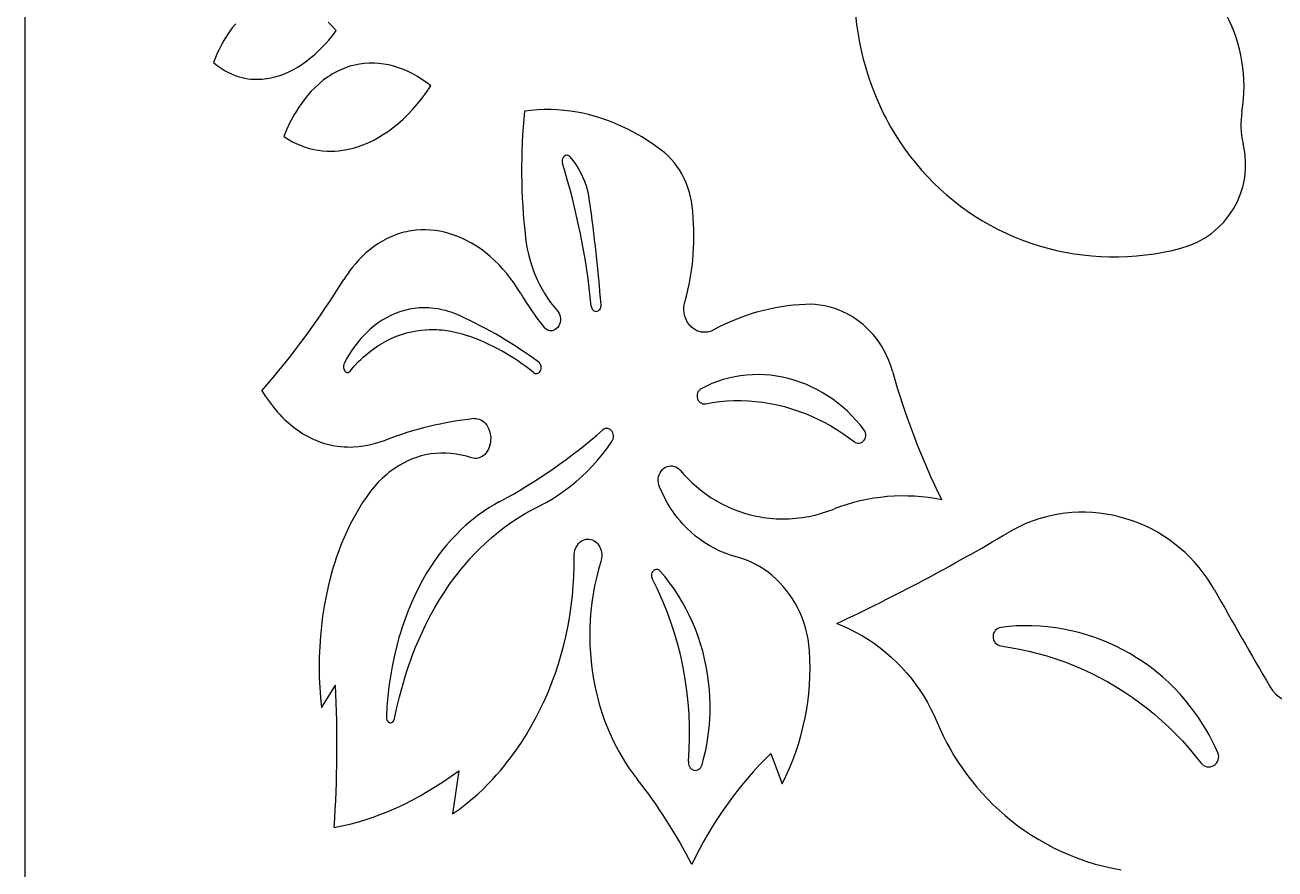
# Model space of a CAD drawing. Extents: x -234 to 1000, y -95 to 506.
# Drawn here: x 778.47 to 809.84, y 96.47 to 117.65 of the extents above; entities that cross this region are included whole.
import ezdxf

# ---------------------------------------------------------------- set-up
doc = ezdxf.new("R2010")
doc.units = 0
doc.header["$LTSCALE"] = 7
doc.header["$MEASUREMENT"] = 0
doc.layers.add('8', color=250, linetype='CONTINUOUS', lineweight=15)

msp = doc.modelspace()

# ---------------------------------------------------------------- linework, layer by layer
at = {"layer": '8', "lineweight": 30}
msp.add_line((778.4725, 66.347), (778.4725, 145.115), dxfattribs=at)
at = {"layer": '8', "lineweight": 30, "ltscale": 0.016667}
msp.add_line((785.9109, 100.5187), (786.2615, 101.0858), dxfattribs=at)
at = {"layer": '8', "lineweight": 30, "ltscale": 0.020358}
msp.add_line((797.1876, 99.3712), (797.4699, 98.6075), dxfattribs=at)
at = {"layer": '8', "lineweight": 30, "ltscale": 0.027358}
msp.add_line((789.3549, 98.9365), (789.2039, 97.8526), dxfattribs=at)
at = {"layer": '8', "lineweight": 30}
for points in [[(783.7603, 117.682), (783.675, 117.5791), (783.5936, 117.4692), (783.5259, 117.3676), (783.4613, 117.2612), (783.4, 117.1504), (783.342, 117.0354), (783.3051, 116.9566), (783.2697, 116.8761), (783.2033, 116.7105)], [(786.2838, 117.5119), (786.1839, 117.62), (786.0806, 117.7209)], [(783.2033, 116.7105), (783.2982, 116.6341), (783.3958, 116.5649), (783.496, 116.503), (783.5987, 116.4486), (783.6509, 116.4243), (783.7036, 116.4019), (783.7747, 116.3751), (783.8467, 116.3518), (783.9195, 116.332), (783.993, 116.3158), (784.0672, 116.3031), (784.142, 116.294), (784.1985, 116.2896), (784.2552, 116.2871), (784.3122, 116.2867), (784.3694, 116.2883), (784.4267, 116.2919), (784.4842, 116.2975), (784.5996, 116.3147), (784.7151, 116.3398), (784.7755, 116.356), (784.8358, 116.3744), (784.8966, 116.395), (784.9573, 116.4177), (785.0776, 116.4691), (785.1969, 116.5286), (785.315, 116.5959), (785.4317, 116.6707), (785.5466, 116.753), (785.6455, 116.8308), (785.7428, 116.9138), (785.8383, 117.0019), (785.9318, 117.0949), (786.0132, 117.1814), (786.0929, 117.2716), (786.1707, 117.3652), (786.2278, 117.4377), (786.2838, 117.5119)], [(799.4452, 117.0551), (799.4987, 116.8269), (799.5597, 116.6008), (799.6282, 116.377), (799.7041, 116.1558), (799.7873, 115.9374), (799.8779, 115.7222), (799.9756, 115.5103), (800.0272, 115.4058), (800.0805, 115.3022), (800.1356, 115.1995), (800.1924, 115.0979), (800.3064, 114.9056), (800.4266, 114.7174), (800.5531, 114.5335), (800.6855, 114.3541), (800.8239, 114.1795), (800.9681, 114.0097), (801.1179, 113.8452), (801.2732, 113.6859), (801.4338, 113.5323), (801.5997, 113.3843), (801.7705, 113.2422), (801.9461, 113.1061), (802.1263, 112.9763), (802.3109, 112.8528), (802.4998, 112.7358), (802.6927, 112.6255), (802.8894, 112.5219), (803.0896, 112.4253), (803.2932, 112.3357), (803.5005, 112.2529), (803.7107, 112.1774), (803.9235, 112.1092), (804.1386, 112.0484), (804.3559, 111.9951), (804.575, 111.9493), (804.7958, 111.911), (805.0179, 111.8804), (805.2411, 111.8574), (805.4651, 111.8421), (805.6896, 111.8344), (805.9144, 111.8343), (806.1393, 111.8419), (806.3639, 111.8571), (806.588, 111.88), (806.8113, 111.9104), (807.0336, 111.9484), (807.2546, 111.9939), (807.474, 112.0467)], [(788.6533, 116.1206), (788.5443, 116.205), (788.4329, 116.2834), (788.3192, 116.3555), (788.2036, 116.4211), (788.0862, 116.4801), (787.9674, 116.5322), (787.8472, 116.5773), (787.725, 116.6155), (787.602, 116.6463), (787.4786, 116.6695), (787.355, 116.685), (787.2317, 116.6927), (787.1088, 116.6925), (786.9867, 116.6845), (786.8656, 116.6687), (786.7458, 116.6451), (786.6276, 116.6137), (786.5112, 116.5746), (786.3969, 116.528), (786.2849, 116.4739), (786.1755, 116.4126), (786.1198, 116.378), (786.0649, 116.3416), (785.9575, 116.2632), (785.8536, 116.1777), (785.7531, 116.0854), (785.6563, 115.9865), (785.5634, 115.8814), (785.4743, 115.7704), (785.4078, 115.6801), (785.3438, 115.5866), (785.2822, 115.49), (785.2377, 115.4156), (785.1946, 115.3396), (785.1127, 115.1831), (785.0366, 115.0209), (784.9662, 114.8535)], [(784.9662, 114.8535), (785.0731, 114.7846), (785.1826, 114.7223), (785.2945, 114.6671), (785.3983, 114.6229), (785.5038, 114.5847), (785.6109, 114.5525), (785.7194, 114.5264), (785.8291, 114.5064), (785.9399, 114.4926), (786.0516, 114.485), (786.1499, 114.4833), (786.2486, 114.4864), (786.3477, 114.4942), (786.447, 114.5066), (786.5132, 114.5175), (786.5794, 114.5304), (786.7117, 114.5623), (786.8435, 114.6022), (786.9717, 114.6489), (787.099, 114.7029), (787.225, 114.7641), (787.3496, 114.8323), (787.4724, 114.9073), (787.5934, 114.989), (787.7122, 115.0771), (787.8286, 115.1713), (787.894, 115.2278), (787.9586, 115.2863), (788.0849, 115.4087), (788.2073, 115.5383), (788.3256, 115.6746), (788.4395, 115.8173), (788.5488, 115.9661), (788.6533, 116.1206)], [(794.4386, 114.5127), (794.279, 114.6289), (794.1161, 114.7389), (793.953, 114.8407), (793.7872, 114.936), (793.619, 115.0247), (793.4487, 115.1067), (793.3576, 115.1474), (793.266, 115.1861), (793.1431, 115.2346), (793.0194, 115.2795), (792.8949, 115.3209), (792.7543, 115.3631), (792.6129, 115.4006), (792.471, 115.4334), (792.3288, 115.4615), (792.1625, 115.4881), (791.996, 115.5081), (791.8296, 115.5215), (791.6635, 115.5282), (791.4978, 115.5281), (791.3329, 115.5213), (791.1688, 115.5077), (791.0059, 115.4873)], [(795.2117, 113.1159), (795.195, 113.2282), (795.1727, 113.3396), (795.1447, 113.4496), (795.107, 113.57), (795.0628, 113.6874), (795.0121, 113.8014), (794.9549, 113.9117), (794.8957, 114.0115), (794.8312, 114.1072), (794.7618, 114.1985), (794.6875, 114.285), (794.6087, 114.3665), (794.5256, 114.4425), (794.4386, 114.5127)], [(792.156, 114.3396), (792.1399, 114.3553), (792.1215, 114.3677), (792.1014, 114.3761), (792.0792, 114.3803), (792.0567, 114.3796), (792.035, 114.374), (792.0117, 114.3618), (791.9908, 114.3438), (791.9735, 114.3213), (791.9606, 114.2957), (791.9523, 114.2672), (791.9487, 114.2368), (791.9502, 114.2063), (791.9566, 114.1771)], [(792.641, 113.237), (792.6201, 113.3622), (792.5925, 113.4856), (792.5589, 113.6046), (792.5191, 113.721), (792.473, 113.8343), (792.421, 113.9442), (792.363, 114.05), (792.2994, 114.1515), (792.2303, 114.2482), (792.156, 114.3396)], [(790.9156, 110.9087), (790.8345, 111.0404), (790.7489, 111.1682), (790.6591, 111.2917), (790.5652, 111.4107), (790.4656, 111.5269), (790.3621, 111.6378), (790.255, 111.7432), (790.1445, 111.8428), (790.0322, 111.9351), (789.917, 112.0215), (789.799, 112.1014), (789.6786, 112.1748), (789.6132, 112.2114), (789.5472, 112.246), (789.4806, 112.2786), (789.4135, 112.3091), (789.312, 112.3511), (789.2095, 112.3883), (789.1063, 112.4207), (789.0025, 112.4482), (788.8834, 112.4736), (788.7638, 112.4924), (788.6442, 112.5046), (788.5247, 112.51), (788.4056, 112.5088), (788.2871, 112.5008), (788.1694, 112.4861), (788.1061, 112.4752), (788.0431, 112.4625), (787.9805, 112.4478), (787.9184, 112.4311), (787.7956, 112.3919), (787.6749, 112.3451), (787.5567, 112.2908), (787.4412, 112.2292), (787.3285, 112.1605), (787.2189, 112.0848), (787.1215, 112.0098), (787.027, 111.9293), (786.9355, 111.8436), (786.847, 111.7529), (786.7618, 111.6573), (786.6932, 111.5742), (786.627, 111.488), (786.5631, 111.3988), (786.5168, 111.3301), (786.4718, 111.2598)], [(791.0327, 112.3148), (791.0518, 112.1749), (791.0761, 112.036), (791.1056, 111.8986), (791.1469, 111.7393), (791.1954, 111.5829), (791.2509, 111.4296), (791.2816, 111.3536), (791.314, 111.2787), (791.3476, 111.2061), (791.3829, 111.1346), (791.4459, 111.0169), (791.5136, 110.9027), (791.5859, 110.7923), (791.6626, 110.6859), (791.7437, 110.5839), (791.829, 110.4864)], [(789.3776, 110.3564), (789.2512, 110.4091), (789.1874, 110.4325), (789.1232, 110.4539), (789.0265, 110.4821), (788.9293, 110.5057), (788.8316, 110.5246), (788.7337, 110.5388), (788.6096, 110.5499), (788.4858, 110.5532), (788.3624, 110.5487), (788.2399, 110.5365), (788.1186, 110.5164), (787.9986, 110.4887), (787.8804, 110.4533), (787.7642, 110.4103), (787.6529, 110.3613), (787.544, 110.3053), (787.4377, 110.2426), (787.3342, 110.1733), (787.2337, 110.0978), (787.1365, 110.0161), (787.0425, 109.9286), (786.9718, 109.8566), (786.9032, 109.7813), (786.8368, 109.7029), (786.7885, 109.6421), (786.7415, 109.5797), (786.6514, 109.45), (786.5665, 109.3145), (786.487, 109.1734)], [(791.829, 110.4864), (791.8555, 110.4525), (791.8772, 110.4135), (791.8937, 110.3709), (791.9044, 110.3263), (791.9092, 110.2796), (791.9078, 110.2327), (791.9001, 110.1865), (791.8862, 110.1416), (791.8666, 110.0998), (791.8418, 110.0626), (791.8129, 110.0316), (791.7801, 110.0066), (791.7437, 109.9882), (791.7246, 109.9816), (791.705, 109.977), (791.6732, 109.9738), (791.6414, 109.976), (791.6103, 109.9835), (791.5803, 109.996), (791.5521, 110.0132), (791.5261, 110.0346), (791.5031, 110.0596)], [(792.679, 110.5962), (792.6841, 110.5678), (792.6939, 110.5406), (792.708, 110.5161), (792.7266, 110.4948), (792.749, 110.4782), (792.7741, 110.4675), (792.8004, 110.4633), (792.8267, 110.4659), (792.852, 110.4751), (792.8757, 110.4908), (792.8957, 110.5117), (792.9113, 110.5368), (792.9223, 110.5656), (792.9281, 110.5966), (792.9283, 110.6277)], [(795.7442, 109.9959), (795.6884, 109.9699), (795.6302, 109.9513), (795.6005, 109.9449), (795.5704, 109.9405), (795.5402, 109.9381), (795.5099, 109.9377), (795.4797, 109.9392), (795.4496, 109.9428), (795.4198, 109.9485), (795.3903, 109.956), (795.3612, 109.9655), (795.3327, 109.977), (795.2778, 110.0054), (795.2265, 110.0408), (795.1794, 110.0826), (795.1372, 110.1301), (795.1002, 110.1826), (795.0684, 110.2404), (795.0429, 110.3019), (795.0239, 110.3661), (795.0117, 110.4323), (795.0063, 110.4986), (795.0076, 110.5655), (795.0156, 110.6317), (795.0301, 110.6961)], [(800.2418, 108.9652), (800.2009, 109.0981), (800.1776, 109.1636), (800.1524, 109.2283), (800.1113, 109.3239), (800.0661, 109.4174), (800.0169, 109.5088), (799.9639, 109.5978), (799.8987, 109.6964), (799.8288, 109.7914), (799.7543, 109.8825), (799.6754, 109.9695), (799.5923, 110.0521), (799.5054, 110.1302), (799.4147, 110.2033), (799.315, 110.2752), (799.2118, 110.3413), (799.1053, 110.4012), (798.9959, 110.4549), (798.8839, 110.502), (798.7697, 110.5425), (798.6536, 110.5762), (798.536, 110.603), (798.4172, 110.6227), (798.2978, 110.6352), (798.178, 110.6406), (798.0582, 110.6388)], [(786.6279, 108.9629), (786.7337, 109.0857), (786.844, 109.2021), (786.9007, 109.2577), (786.9585, 109.3116), (787.0472, 109.3891), (787.1381, 109.4626), (787.2313, 109.5318), (787.3265, 109.5966), (787.4402, 109.6667), (787.5565, 109.7306), (787.6752, 109.7881), (787.7962, 109.8391), (787.9193, 109.8836), (788.0443, 109.9214), (788.1709, 109.9525), (788.299, 109.9767), (788.4044, 109.9914), (788.5105, 110.0015), (788.6171, 110.007), (788.7242, 110.008), (788.7955, 110.0061), (788.867, 110.0023), (788.939, 109.9963), (789.011, 109.9884), (789.1546, 109.9665), (789.2977, 109.9367), (789.4403, 109.8992), (789.5819, 109.854)], [(786.487, 109.1734), (786.479, 109.1561), (786.4728, 109.1374), (786.467, 109.1092), (786.465, 109.0801), (786.4669, 109.0508), (786.4706, 109.0302), (786.4762, 109.0104), (786.4866, 108.9861), (786.5003, 108.9649), (786.5168, 108.9478), (786.5281, 108.9398), (786.5401, 108.934), (786.5517, 108.9306), (786.5634, 108.9293), (786.5751, 108.9302), (786.5867, 108.9331), (786.6089, 108.9448), (786.6279, 108.9629)], [(791.2361, 108.9267), (791.2559, 108.914), (791.2768, 108.9061), (791.2987, 108.9028), (791.3205, 108.9044), (791.342, 108.9109), (791.3623, 108.9223), (791.3805, 108.9378), (791.3993, 108.9616), (791.4133, 108.9895), (791.422, 109.0202), (791.4254, 109.0527), (791.4232, 109.0852), (791.4155, 109.1162), (791.4029, 109.1442), (791.3856, 109.1688), (791.3646, 109.1882)], [(799.5339, 107.4807), (799.4357, 107.6062), (799.3322, 107.7272), (799.2237, 107.8434), (799.1096, 107.9554), (798.9912, 108.0618), (798.8687, 108.1625), (798.7422, 108.2572), (798.6119, 108.3459), (798.478, 108.4284), (798.3422, 108.5037), (798.2036, 108.5725), (798.0623, 108.6347), (797.9188, 108.6901), (797.7732, 108.7385), (797.6259, 108.7798), (797.4772, 108.814), (797.3274, 108.8409), (797.1769, 108.8604), (797.0269, 108.8725), (796.8768, 108.8772), (796.7269, 108.8745), (796.5775, 108.8644), (796.429, 108.8469), (796.2817, 108.822), (796.1358, 108.7898), (795.9918, 108.7504), (795.8498, 108.7038), (795.7103, 108.6501), (795.5734, 108.5895), (795.4395, 108.5222)], [(784.4189, 108.471), (784.5099, 108.3278), (784.6054, 108.1906), (784.7054, 108.0597), (784.8098, 107.9355), (784.864, 107.8756), (784.9193, 107.8175), (784.9748, 107.7621), (785.0313, 107.7086), (785.1313, 107.6206), (785.2342, 107.5384), (785.3399, 107.4622), (785.4482, 107.3923), (785.559, 107.3286), (785.6723, 107.2715), (785.7878, 107.221), (785.8882, 107.1832), (785.99, 107.1503), (786.093, 107.1225), (786.1972, 107.0998), (786.3024, 107.0821), (786.3908, 107.0713), (786.4797, 107.0641), (786.5691, 107.0605), (786.6364, 107.0601), (786.7038, 107.0617), (786.8392, 107.0708), (786.9749, 107.0879), (787.1106, 107.1129), (787.2462, 107.1455), (787.3813, 107.1859), (787.5157, 107.2337)], [(795.4395, 108.5222), (795.4113, 108.5033), (795.3867, 108.4788), (795.3666, 108.4499), (795.3509, 108.4154), (795.3414, 108.3781), (795.3384, 108.3397), (795.3419, 108.3016), (795.3519, 108.2647), (795.3679, 108.2306), (795.3892, 108.201), (795.4155, 108.1762), (795.4455, 108.1575), (795.4778, 108.1459), (795.512, 108.1414), (795.546, 108.1444)], [(795.546, 108.1444), (795.7233, 108.1758), (795.902, 108.1995), (796.0818, 108.2157), (796.2625, 108.2242), (796.4438, 108.2251), (796.6253, 108.2184), (796.8069, 108.2042), (796.9882, 108.1824), (797.1689, 108.1532), (797.3488, 108.1165), (797.5276, 108.0725), (797.7051, 108.0214), (797.8808, 107.9631), (798.0547, 107.8977), (798.2264, 107.8255), (798.384, 107.7522), (798.5394, 107.6731), (798.6926, 107.5882), (798.8431, 107.4977), (798.9906, 107.4018), (799.1349, 107.3008), (799.2759, 107.1947)], [(789.7393, 107.7718), (789.7838, 107.7735), (789.8285, 107.7684), (789.8725, 107.7566), (789.9146, 107.7385), (789.9553, 107.7138), (789.9934, 107.6832), (790.0284, 107.6475), (790.0605, 107.606), (790.0884, 107.5604), (790.1119, 107.5111), (790.1312, 107.4579), (790.1455, 107.4024), (790.1546, 107.3456), (790.1585, 107.2871), (790.1572, 107.2284), (790.1506, 107.1703), (790.1387, 107.1136), (790.1217, 107.0588), (790.0996, 107.0065), (790.0731, 106.9583), (790.0422, 106.9141), (790.0071, 106.8748), (789.9698, 106.8419), (789.9297, 106.8148), (789.8873, 106.7939), (789.8429, 106.7796), (789.8014, 106.7726), (789.7597, 106.7715), (789.7183, 106.7763), (789.6777, 106.787)], [(793.201, 107.2004), (793.2183, 107.2314), (793.2306, 107.2655), (793.2373, 107.3015), (793.2382, 107.3401), (793.2328, 107.3781), (793.2213, 107.4145), (793.2045, 107.447), (793.1824, 107.4754), (793.1559, 107.4984), (793.1266, 107.5147), (793.0947, 107.5241), (793.0621, 107.5261), (793.0296, 107.5204), (792.9986, 107.5073), (792.9708, 107.4877)], [(799.2759, 107.1947), (799.3051, 107.1761), (799.3373, 107.1632), (799.3713, 107.1568), (799.4077, 107.1574), (799.4435, 107.1655), (799.477, 107.1807), (799.5072, 107.2025), (799.5329, 107.2303), (799.553, 107.2625), (799.5668, 107.2982), (799.5739, 107.3363), (799.574, 107.3749), (799.5672, 107.4125), (799.5536, 107.4484), (799.5339, 107.4807)], [(791.3884, 105.5879), (791.4689, 105.6285), (791.5487, 105.6711), (791.7065, 105.7619), (791.8615, 105.8601), (792.0134, 105.9656), (792.1619, 106.0781), (792.3068, 106.1973), (792.4478, 106.323), (792.5848, 106.455), (792.7175, 106.5931), (792.8456, 106.7369), (792.969, 106.8862), (793.0875, 107.0408), (793.201, 107.2004)], [(789.6777, 106.787), (789.5506, 106.826), (789.4226, 106.8576), (789.294, 106.8816), (789.165, 106.8979), (789.0361, 106.9065), (788.9074, 106.9073), (788.7794, 106.9002), (788.6523, 106.8854), (788.5264, 106.8627), (788.4111, 106.8348), (788.2974, 106.8003), (788.1854, 106.7593), (788.0755, 106.7119), (787.9677, 106.6582), (787.8623, 106.5984), (787.7595, 106.5327), (787.6593, 106.4611), (787.6034, 106.4177), (787.5484, 106.3725), (787.4414, 106.2768), (787.3386, 106.1744), (787.24, 106.0656), (787.1458, 105.9507), (787.0562, 105.83)], [(794.3929, 106.0641), (794.3767, 106.1121), (794.3665, 106.1626), (794.3625, 106.2144), (794.3647, 106.266), (794.3732, 106.3167), (794.388, 106.3656), (794.4088, 106.4119), (794.4354, 106.4548), (794.4666, 106.4925), (794.5022, 106.5248), (794.5415, 106.5509), (794.5841, 106.5702), (794.6286, 106.5824), (794.6742, 106.5872), (794.7196, 106.5847), (794.7641, 106.5747), (794.8047, 106.5586), (794.8432, 106.5364), (794.8786, 106.5087), (794.9101, 106.4763)], [(794.9101, 106.4763), (795.0042, 106.3698), (795.1022, 106.2671), (795.2038, 106.1686), (795.3202, 106.0648), (795.4407, 105.9666), (795.5651, 105.8741), (795.6933, 105.7874), (795.8249, 105.7068), (795.9599, 105.6324), (796.098, 105.5644), (796.239, 105.503), (796.3825, 105.4481), (796.5284, 105.4001), (796.6763, 105.3588), (796.782, 105.3338), (796.8885, 105.3123), (796.9958, 105.2943), (797.0766, 105.2831), (797.1577, 105.274), (797.2391, 105.2667), (797.3206, 105.2615), (797.4842, 105.257), (797.6481, 105.2606), (797.812, 105.272), (797.9754, 105.2914), (798.1381, 105.3185), (798.2998, 105.3535), (798.46, 105.3961), (798.6185, 105.4462), (798.775, 105.5038)], [(796.3172, 104.3061), (796.1796, 104.346), (796.0442, 104.3933), (795.9114, 104.448), (795.7816, 104.5099), (795.6551, 104.5788), (795.5321, 104.6545), (795.4129, 104.7368), (795.2979, 104.8255), (795.1872, 104.9202), (795.081, 105.0208), (794.9797, 105.1271), (794.911, 105.2055), (794.8448, 105.2865), (794.7812, 105.3701), (794.7352, 105.4344), (794.6907, 105.5), (794.6064, 105.6348), (794.5286, 105.7741), (794.4574, 105.9173), (794.3929, 106.0641)], [(787.0562, 105.83), (786.9447, 105.6657), (786.8385, 105.4956), (786.7377, 105.3201), (786.6424, 105.1397), (786.5526, 104.9546), (786.479, 104.7902), (786.4096, 104.6226), (786.3443, 104.4522), (786.2831, 104.279), (786.2447, 104.1623), (786.208, 104.0445), (786.1731, 103.9253), (786.14, 103.8051), (786.0794, 103.5624), (786.026, 103.3165), (785.9798, 103.0678), (785.9409, 102.8168), (785.9091, 102.5638), (785.8844, 102.3093), (785.8669, 102.0537), (785.8565, 101.7974), (785.8532, 101.5407), (785.857, 101.2841), (785.8679, 101.028), (785.8858, 100.7728), (785.9109, 100.5187)], [(790.3821, 105.6884), (790.2442, 105.6117), (790.1089, 105.5296), (789.9764, 105.4422), (789.8468, 105.3496), (789.7201, 105.252), (789.5965, 105.1496), (789.5242, 105.0861), (789.4531, 105.0209), (789.3824, 104.9535), (789.313, 104.8844), (789.1784, 104.7421), (789.0487, 104.5937), (788.9607, 104.4859), (788.8752, 104.3753), (788.7922, 104.262), (788.7316, 104.1753), (788.6725, 104.0872), (788.5586, 103.9066), (788.4507, 103.7209), (788.3486, 103.5301), (788.2525, 103.3346), (788.1625, 103.1347), (788.0784, 102.9307), (788.0003, 102.723), (787.9283, 102.5118), (787.8913, 102.3943), (787.8561, 102.2759), (787.7912, 102.0366), (787.7335, 101.7943), (787.6832, 101.5494), (787.6401, 101.3022), (787.6042, 101.0532), (787.5756, 100.8027), (787.5541, 100.5511), (787.5399, 100.2986)], [(787.7466, 100.2491), (787.8043, 100.5225), (787.8692, 100.7933), (787.9411, 101.0612), (788.0201, 101.3259), (788.0626, 101.4579), (788.107, 101.589), (788.1525, 101.7172), (788.1997, 101.8444), (788.2745, 102.0346), (788.3533, 102.2223), (788.4361, 102.4074), (788.523, 102.5896), (788.6326, 102.8044), (788.748, 103.0146), (788.8692, 103.2201), (788.9962, 103.4206), (789.1288, 103.6157), (789.2671, 103.8053), (789.3384, 103.8979), (789.4111, 103.9891), (789.5226, 104.123), (789.6373, 104.2534), (789.755, 104.3802), (789.8758, 104.5033), (790.0275, 104.6487), (790.1837, 104.7883), (790.344, 104.9218), (790.5085, 105.0492), (790.677, 105.1702), (790.8494, 105.2847), (791.0255, 105.3925), (791.2053, 105.4937), (791.3884, 105.5879)], [(808.3191, 103.477), (808.2321, 103.6238), (808.1387, 103.7666), (808.039, 103.9051), (807.9333, 104.039), (807.8217, 104.1681), (807.7045, 104.292), (807.582, 104.4106), (807.4525, 104.525), (807.3181, 104.6334), (807.179, 104.7356), (807.0354, 104.8315), (806.8877, 104.9206), (806.7362, 105.003), (806.5812, 105.0784), (806.423, 105.1467), (806.262, 105.2077), (806.0984, 105.2613), (805.9327, 105.3073), (805.7651, 105.3457), (805.5961, 105.3765), (805.4259, 105.3994), (805.2556, 105.4145), (805.085, 105.4217), (804.9142, 105.4211), (804.7438, 105.4127), (804.5741, 105.3964), (804.4054, 105.3723), (804.238, 105.3405), (804.0724, 105.301), (803.9089, 105.2539), (803.7478, 105.1992), (803.5894, 105.1371), (803.4341, 105.0678), (803.2822, 104.9912), (803.1339, 104.9078)], [(792.2529, 104.3248), (792.2545, 104.3737), (792.2609, 104.4223), (792.272, 104.4698), (792.2876, 104.5155), (792.3078, 104.5589), (792.3324, 104.5993), (792.3606, 104.6357), (792.3925, 104.6681), (792.4274, 104.6955), (792.4638, 104.717), (792.5026, 104.7335), (792.543, 104.7444), (792.584, 104.7493), (792.6248, 104.7484), (792.6653, 104.7417), (792.7049, 104.7293), (792.7431, 104.7115), (792.7793, 104.6884), (792.8129, 104.6604), (792.8433, 104.628), (792.871, 104.5909), (792.8947, 104.5504), (792.914, 104.5074), (792.929, 104.4615), (792.9394, 104.4137), (792.945, 104.365), (792.9458, 104.3156), (792.9417, 104.2664), (792.9327, 104.218), (792.924, 104.1866)], [(789.2039, 97.8526), (789.3738, 97.9737), (789.5408, 98.1025), (789.7046, 98.2386), (789.8322, 98.3517), (789.9575, 98.4692), (790.0805, 98.591), (790.201, 98.717), (790.3059, 98.8323), (790.4087, 98.9507), (790.5092, 99.0719), (790.5831, 99.1648), (790.6557, 99.2592), (790.7943, 99.4491), (790.9275, 99.6447), (791.0553, 99.8457), (791.1773, 100.0519), (791.2935, 100.2629), (791.4036, 100.4785), (791.5076, 100.6985), (791.6052, 100.9225), (791.6964, 101.1502), (791.781, 101.3814), (791.859, 101.6158), (791.9302, 101.853), (791.9944, 102.093), (792.0518, 102.3352), (792.1021, 102.5796), (792.1453, 102.8257), (792.1813, 103.0734), (792.2101, 103.3223), (792.2317, 103.5722), (792.2461, 103.8228), (792.2531, 104.0737), (792.2529, 104.3248)], [(792.924, 104.1866), (792.8646, 103.9847), (792.8122, 103.7803), (792.7669, 103.5738), (792.7286, 103.3654), (792.6973, 103.1555), (792.6732, 102.9444), (792.6561, 102.7325), (792.6461, 102.5199), (792.6433, 102.307), (792.6475, 102.0943), (792.6589, 101.8818), (792.6778, 101.6653), (792.7042, 101.4497), (792.738, 101.2355), (792.7791, 101.0229), (792.8276, 100.8123), (792.8835, 100.6041), (792.9467, 100.3985), (793.0171, 100.1959), (793.0552, 100.0955), (793.0951, 99.9959), (793.1365, 99.898), (793.1796, 99.8012), (793.2401, 99.6731), (793.3037, 99.5468), (793.3704, 99.4226), (793.4545, 99.2764), (793.543, 99.1333), (793.6358, 98.9936), (793.7329, 98.8575), (793.8342, 98.725)], [(798.1575, 101.9445), (798.1433, 102.0942), (798.1332, 102.1687), (798.1212, 102.2429), (798.1072, 102.3166), (798.0913, 102.39), (798.067, 102.4869), (798.0393, 102.5829), (798.0082, 102.6777), (797.9633, 102.7976), (797.9131, 102.9151), (797.8575, 103.0299), (797.7967, 103.1417), (797.7309, 103.2502), (797.6602, 103.3552), (797.5848, 103.4563), (797.5007, 103.5583), (797.4117, 103.6554), (797.3182, 103.7475), (797.2204, 103.8342), (797.1185, 103.9153), (797.0128, 103.9905), (796.9037, 104.0596), (796.7914, 104.1224), (796.6763, 104.1786), (796.5586, 104.2281), (796.4388, 104.2707), (796.3172, 104.3061)], [(794.4123, 103.9442), (794.3941, 103.9614), (794.3733, 103.9746), (794.3508, 103.9834), (794.3258, 103.9872), (794.3001, 103.9852), (794.2756, 103.9778), (794.2528, 103.9648), (794.2327, 103.9468), (794.216, 103.9248), (794.2032, 103.8994), (794.1951, 103.8719), (794.1918, 103.8432), (794.1932, 103.8143), (794.1994, 103.7861), (794.2101, 103.76)], [(795.4622, 99.0849), (795.5108, 99.269), (795.5528, 99.455), (795.5881, 99.6427), (795.6167, 99.8317), (795.6386, 100.0218), (795.6537, 100.2126), (795.662, 100.404), (795.6634, 100.5955), (795.6581, 100.787), (795.6459, 100.9781), (795.6269, 101.1685), (795.6005, 101.3621), (795.5671, 101.5544), (795.5267, 101.7451), (795.4795, 101.934), (795.4253, 102.1207), (795.3645, 102.3048), (795.2969, 102.4862), (795.2229, 102.6645), (795.1424, 102.8394), (795.0557, 103.0106), (794.9628, 103.1778), (794.864, 103.3408), (794.7593, 103.4992), (794.649, 103.6527), (794.5333, 103.8012), (794.4123, 103.9442)], [(798.8451, 102.6311), (799.0093, 102.564), (799.1711, 102.4898), (799.3299, 102.4088), (799.4857, 102.3209), (799.6381, 102.2265), (799.7868, 102.1256), (799.9317, 102.0186), (800.0724, 101.9055), (800.2087, 101.7866), (800.3404, 101.6621), (800.4672, 101.5321), (800.589, 101.397), (800.7056, 101.2569), (800.8167, 101.1122), (800.923, 100.9616), (801.0234, 100.8066), (801.1179, 100.6476), (801.2061, 100.4847), (801.2878, 100.3184), (801.363, 100.1489)], [(808.4068, 99.3828), (808.3382, 99.5356), (808.2647, 99.6863), (808.1865, 99.8346), (808.1037, 99.9803), (808.0149, 100.1256), (807.9214, 100.268), (807.8233, 100.4074), (807.7209, 100.5434), (807.5925, 100.7021), (807.458, 100.8557), (807.3178, 101.004), (807.172, 101.1467), (807.0208, 101.2837), (806.8646, 101.4146), (806.7034, 101.5395), (806.5377, 101.658), (806.3676, 101.77), (806.1934, 101.8752), (806.0197, 101.9713), (805.8426, 102.0607), (805.6624, 102.1433), (805.4793, 102.2191), (805.2936, 102.2877), (805.1055, 102.3492), (804.9154, 102.4035), (804.7236, 102.4504), (804.5302, 102.49), (804.3356, 102.522), (804.1402, 102.5466), (803.9441, 102.5635), (803.7477, 102.5729), (803.5513, 102.5746), (803.3551, 102.5687), (803.1595, 102.5551), (802.9647, 102.534)], [(802.9635, 102.0675), (803.1967, 102.0323), (803.429, 101.9897), (803.66, 101.9395), (803.8897, 101.8819), (804.1176, 101.8169), (804.3436, 101.7447), (804.5675, 101.6653), (804.789, 101.5787), (805.0078, 101.4851), (805.2238, 101.3847), (805.4367, 101.2774), (805.6463, 101.1634), (805.8524, 101.0429), (806.0547, 100.9159), (806.2531, 100.7825), (806.4473, 100.643), (806.6372, 100.4974), (806.8225, 100.3459), (807.0031, 100.1887), (807.1787, 100.0258), (807.3495, 99.8572), (807.515, 99.6833), (807.6751, 99.5041), (807.8295, 99.3201), (807.9781, 99.1313)], [(787.5399, 100.2986), (787.5406, 100.2708), (787.5448, 100.2434), (787.5526, 100.2175), (787.5639, 100.1939), (787.5786, 100.1731), (787.5961, 100.1566), (787.6077, 100.1492), (787.6199, 100.1438), (787.6326, 100.1406), (787.6455, 100.1396), (787.6579, 100.1408), (787.6701, 100.144), (787.6931, 100.1562), (787.713, 100.175), (787.7278, 100.1968), (787.7392, 100.222), (787.7466, 100.2491)], [(801.363, 100.1489), (801.4371, 99.9794), (801.5161, 99.8121), (801.5999, 99.6472), (801.6884, 99.485), (801.7834, 99.3225), (801.883, 99.1631), (801.9874, 99.0068), (802.0964, 98.8538), (802.2202, 98.6909), (802.3494, 98.5323), (802.4837, 98.378), (802.6229, 98.2284), (802.7671, 98.0835), (802.9159, 97.9435), (803.0693, 97.8086), (803.2271, 97.679), (803.3892, 97.5547), (803.5553, 97.4359), (803.7253, 97.3227), (803.9132, 97.2069), (804.1051, 97.098), (804.3009, 96.9961), (804.5004, 96.9013), (804.7032, 96.8137), (804.9091, 96.7335), (805.1179, 96.6608), (805.3292, 96.5956), (805.5429, 96.5379), (805.7586, 96.488), (805.9761, 96.4458)], [(795.1186, 99.1649), (795.1179, 99.1386), (795.1202, 99.1125), (795.1292, 99.075), (795.1446, 99.0397), (795.1658, 99.0086), (795.1916, 98.983), (795.2218, 98.9633), (795.2548, 98.9508), (795.2894, 98.946), (795.3243, 98.9489), (795.3578, 98.9594), (795.3816, 98.9724), (795.4034, 98.9889), (795.4285, 99.0164), (795.4484, 99.049), (795.4622, 99.0849)]]:
    msp.add_lwpolyline(points, dxfattribs=at)
for centre, radius, start, end in [((807.2673, 118.7479), 8.0033, 174.48124, 192.21083), ((805.2043, 116.1133), 3.8571, 350.59561, 64.62353), ((805.7063, 114.0254), 14.773, 174.32062, 186.64912), ((810.9841, 115.1557), 2.0016, 170.58653, 193.85412), ((806.9262, 114.1545), 2.178, 284.57044, 13.86436), ((775.1732, 108.9281), 17.5851, 5.44318, 17.36708), ((746.8838, 106.8782), 46.197, 4.65549, 7.91167), ((789.0659, 112.3602), 6.1921, 344.41075, 7.01028), ((767.7359, 122.8916), 22.0523, 319.16047, 328.16683), ((797.0122, 114.4974), 7.0743, 210.48262, 218.85297), ((798.2883, 105.3208), 5.3227, 92.47787, 118.55448), ((784.7457, 100.2155), 11.1493, 53.58485, 65.45103), ((817.6446, 113.7658), 18.0527, 195.42151, 206.41911), ((790.7434, 98.7397), 9.0871, 96.34349, 110.80706), ((783.8066, 117.8987), 13.869, 298.30355, 311.35568), ((800.512, 101.0544), 4.777, 78.34197, 111.3258), ((777.3499, 148.3038), 50.4781, 295.20335, 300.71696), ((786.686, 99.8879), 8.4628, 355.09919, 27.23148), ((958.2466, 187.8387), 172.0324, 209.365751, 210.29743), ((803.0004, 102.3007), 0.2365, 98.69073, 261.00939), ((791.8285, 101.508), 6.3437, 332.78996, 3.94584), ((755.749, 99.5492), 30.5512, 356.18289, 2.88295), ((810.4562, 101.4858), 0.8634, 210.29035, 337.71869), ((803.9717, 92.45), 9.6925, 134.42659, 154.75867), ((808.1769, 99.2832), 0.2503, 217.3812, 23.41345), ((783.8063, 90.804), 12.7791, 26.88872, 38.30513)]:
    msp.add_arc(centre, radius, start, end, dxfattribs=at)
for centre, major_axis, ratio, start_param, end_param in [((789.2354, 104.4776), (-2.6492, 5.2576), 0.7544593, 5.2615212, 5.6216467), ((787.6942, 104.5706), (4.3729, 6.5284), 0.6542666, 3.697278, 4.2138814)]:
    msp.add_ellipse(centre, major_axis=major_axis, ratio=ratio, start_param=start_param, end_param=end_param, dxfattribs=at)

doc.saveas('drawing.dxf')
